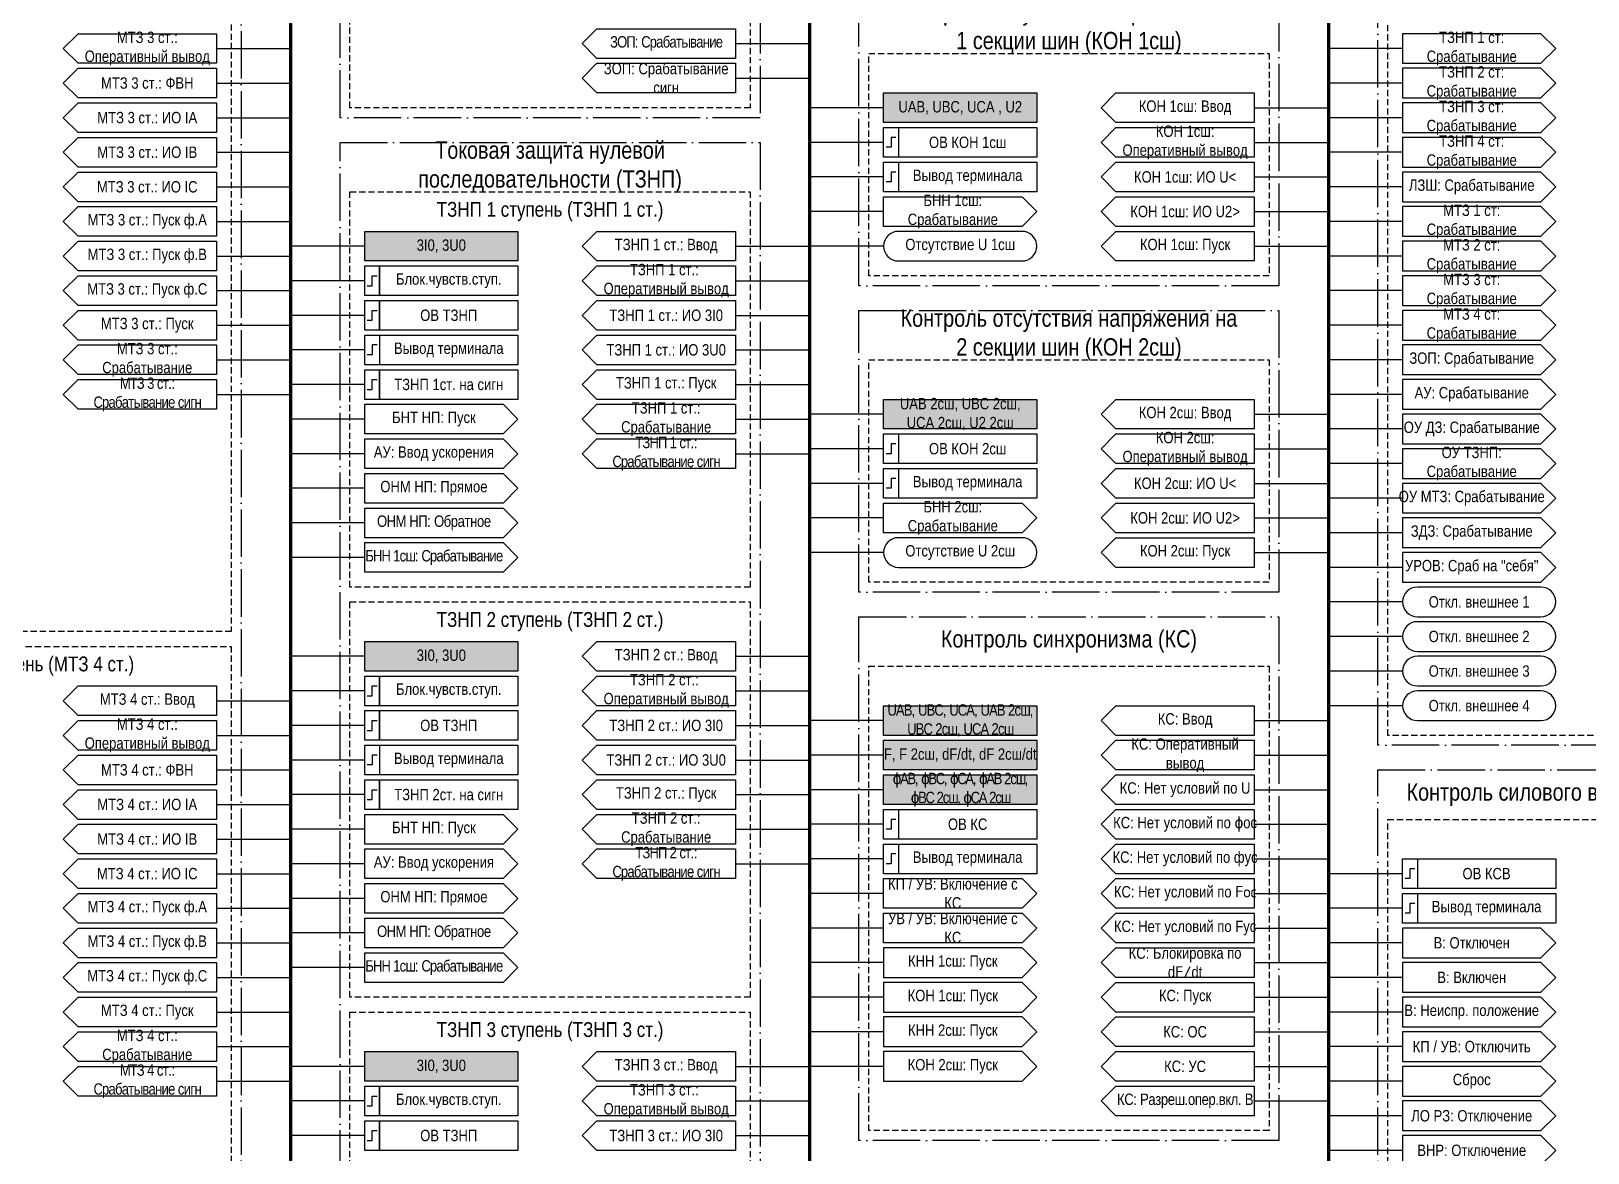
# Model space of a CAD drawing. Header units: millimetres. Extents: x 0 to 1150, y 0 to 1104.
# Drawn here: x 367.5 to 682.5, y 474.5 to 701.5 of the extents above; entities that cross this region are included whole.
import ezdxf

# ---------------------------------------------------------------- set-up
doc = ezdxf.new("R2010")
doc.units = ezdxf.units.MM
doc.linetypes.add('ACAD_ISO04W100', pattern=[30, 24, -3, 0, -3])
doc.linetypes.add('штриховая2', pattern=[0.375, 0.25, -0.125])
doc.layers.add('TEXT', color=7, linetype='Continuous', lineweight=25)
doc.styles.add('2.5_Gost_RD', font='ARIALN.TTF', dxfattribs={"height": 2.5})
doc.styles.add('3.5_Gost_RD', font='ARIALN.TTF', dxfattribs={"height": 3.5})

msp = doc.modelspace()

# ---------------------------------------------------------------- hatches: boundary and pattern name
at = {"ltscale": 100, "true_color": 0xf7941d}
h = msp.add_hatch(color=30, dxfattribs=at)
h.dxf.hatch_style = 1
h.paths.add_polyline_path([(540, 689), (571, 689), (571, 683), (540, 683)])
h = msp.add_hatch(color=30, dxfattribs=at)
h.dxf.hatch_style = 1
h.paths.add_polyline_path([(435, 661), (466, 661), (466, 655), (435, 655)])
h = msp.add_hatch(color=30, dxfattribs=at)
h.dxf.hatch_style = 1
h.paths.add_polyline_path([(540, 627), (571, 627), (571, 621), (540, 621)])
h = msp.add_hatch(color=30, dxfattribs=at)
h.dxf.hatch_style = 1
h.paths.add_polyline_path([(435, 578), (466, 578), (466, 572), (435, 572)])
h = msp.add_hatch(color=30, dxfattribs=at)
h.dxf.hatch_style = 1
h.paths.add_polyline_path([(540, 565), (571, 565), (571, 559), (540, 559)])
h = msp.add_hatch(color=30, dxfattribs=at)
h.dxf.hatch_style = 1
h.paths.add_polyline_path([(540, 558), (571, 558), (571, 552), (540, 552)])
h = msp.add_hatch(color=30, dxfattribs=at)
h.dxf.hatch_style = 1
h.paths.add_polyline_path([(540, 551), (571, 551), (571, 545), (540, 545)])
h = msp.add_hatch(color=30, dxfattribs=at)
h.dxf.hatch_style = 1
h.paths.add_polyline_path([(435, 495), (466, 495), (466, 489), (435, 489)])

# ---------------------------------------------------------------- linework, layer by layer
at = {"lineweight": 100, "ltscale": 100}
for p, q in [((420, 1009), (420, 39)), ((525, 1009), (525, 39)), ((630, 1009), (630, 39))]:
    msp.add_line(p, q, dxfattribs=at)
at = {"ltscale": 100}
for p, q in [((405, 698), (420, 698)), ((510, 699), (525, 699)), ((645, 698), (630, 698)), ((405, 691), (420, 691)), ((510, 692), (525, 692)), ((645, 691), (630, 691)), ((405, 684), (420, 684)), ((540, 686), (525, 686)), ((615, 686), (630, 686)), ((645, 684), (630, 684)), ((540, 679), (525, 679)), ((615, 679), (630, 679)), ((405, 677), (420, 677)), ((645, 677), (630, 677)), ((540, 672), (525, 672)), ((615, 672), (630, 672)), ((405, 670), (420, 670)), ((645, 670), (630, 670)), ((540, 665), (525, 665)), ((615, 665), (630, 665)), ((405, 663), (420, 663)), ((645, 663), (630, 663)), ((405, 656), (420, 656)), ((435, 658), (420, 658)), ((510, 658), (525, 658)), ((540, 658), (525, 658)), ((615, 658), (630, 658)), ((645, 656), (630, 656)), ((405, 649), (420, 649)), ((435, 651), (420, 651)), ((510, 651), (525, 651)), ((645, 649), (630, 649)), ((435, 644), (420, 644)), ((510, 644), (525, 644)), ((405, 642), (420, 642)), ((645, 642), (630, 642)), ((435, 637), (420, 637)), ((510, 637), (525, 637)), ((405, 635), (420, 635)), ((645, 635), (630, 635)), ((405, 628), (420, 628)), ((435, 630), (420, 630)), ((510, 630), (525, 630)), ((645, 628), (630, 628)), ((540, 624), (525, 624)), ((615, 624), (630, 624)), ((435, 623), (420, 623)), ((510, 623), (525, 623)), ((645, 621), (630, 621)), ((435, 616), (420, 616)), ((510, 616), (525, 616)), ((540, 617), (525, 617)), ((615, 617), (630, 617)), ((645, 614), (630, 614)), ((435, 609), (420, 609)), ((540, 610), (525, 610)), ((615, 610), (630, 610)), ((645, 607), (630, 607)), ((435, 602), (420, 602)), ((540, 603), (525, 603)), ((615, 603), (630, 603)), ((645, 600), (630, 600)), ((540, 596), (525, 596)), ((615, 596), (630, 596)), ((435, 595), (420, 595)), ((645, 593), (630, 593)), ((645, 586), (630, 586)), ((645, 579), (630, 579)), ((435, 575), (420, 575)), ((510, 575), (525, 575)), ((645, 572), (630, 572)), ((435, 568), (420, 568)), ((510, 568), (525, 568)), ((405, 566), (420, 566)), ((587, 565), (615, 565)), ((645, 565), (630, 565)), ((435, 561), (420, 561)), ((510, 561), (525, 561)), ((540, 562), (525, 562)), ((615, 562), (630, 562)), ((405, 559), (420, 559)), ((540, 555), (525, 555)), ((615, 555), (630, 555)), ((405, 552), (420, 552)), ((435, 554), (420, 554)), ((510, 554), (525, 554)), ((405, 545), (420, 545)), ((435, 547), (420, 547)), ((510, 547), (525, 547)), ((540, 548), (525, 548)), ((615, 548), (630, 548)), ((435, 540), (420, 540)), ((510, 540), (525, 540)), ((540, 541), (525, 541)), ((615, 541), (630, 541)), ((405, 538), (420, 538)), ((435, 533), (420, 533)), ((510, 533), (525, 533)), ((540, 534), (525, 534)), ((615, 534), (630, 534)), ((405, 531), (420, 531)), ((645, 531), (630, 531)), ((540, 527), (525, 527)), ((615, 527), (630, 527)), ((405, 524), (420, 524)), ((435, 526), (420, 526)), ((645, 524), (630, 524)), ((540, 520), (525, 520)), ((615, 520), (630, 520)), ((405, 517), (420, 517)), ((435, 519), (420, 519)), ((645, 517), (630, 517)), ((435, 512), (420, 512)), ((540, 513), (525, 513)), ((615, 513), (630, 513)), ((405, 510), (420, 510)), ((645, 510), (630, 510)), ((540, 506), (525, 506)), ((615, 506), (630, 506)), ((405, 503), (420, 503)), ((645, 503), (630, 503)), ((540, 499), (525, 499)), ((615, 499), (630, 499)), ((405, 496), (420, 496)), ((645, 496), (630, 496)), ((435, 492), (420, 492)), ((510, 492), (525, 492)), ((540, 492), (525, 492)), ((615, 492), (630, 492)), ((405, 489), (420, 489)), ((645, 489), (630, 489)), ((435, 485), (420, 485)), ((510, 485), (525, 485)), ((615, 482), (587, 482)), ((615, 485), (630, 485)), ((645, 482), (630, 482)), ((435, 478), (420, 478)), ((510, 478), (525, 478)), ((645, 475), (630, 475))]:
    msp.add_line(p, q, dxfattribs=at)
at = {"color": 251, "linetype": 'ACAD_ISO04W100', "lineweight": 30, "ltscale": 0.4, "true_color": 0x58595b}
for points in [[(325, 1004), (410, 1004), (410, 47), (325, 47)], [(640, 1004), (725, 1004), (725, 557), (640, 557)], [(430, 755), (515, 755), (515, 684), (430, 684)], [(535, 707), (620, 707), (620, 650), (535, 650)], [(430, 679), (515, 679), (515, 167), (430, 167)], [(535, 645), (620, 645), (620, 588), (535, 588)], [(535, 583), (620, 583), (620, 477), (535, 477)], [(640, 552), (725, 552), (725, 341), (640, 341)]]:
    msp.add_lwpolyline(points, close=True, dxfattribs=at)
at = {"linetype": 'штриховая2', "ltscale": 5}
for points in [[(642, 758), (723, 758), (723, 559), (642, 559)], [(432, 745), (513, 745), (513, 686), (432, 686)], [(327, 716), (408, 716), (408, 580), (327, 580)], [(537, 697), (618, 697), (618, 652), (537, 652)], [(432, 669), (513, 669), (513, 589), (432, 589)], [(537, 635), (618, 635), (618, 590), (537, 590)], [(432, 586), (513, 586), (513, 506), (432, 506)], [(327, 577), (408, 577), (408, 441), (327, 441)], [(537, 573), (618, 573), (618, 479), (537, 479)], [(642, 542), (723, 542), (723, 343), (642, 343)], [(432, 503), (513, 503), (513, 423), (432, 423)]]:
    msp.add_lwpolyline(points, close=True, dxfattribs=at)
at = {"ltscale": 100}
for points in [[(405, 701), (405, 695), (377, 695), (374, 698), (377, 701)], [(405, 687), (405, 681), (377, 681), (374, 684), (377, 687)], [(540, 689), (571, 689), (571, 683), (540, 683)], [(615, 689), (615, 683), (587, 683), (584, 686), (587, 689)], [(540, 682), (543, 682), (543, 676), (540, 676)], [(540, 682), (571, 682), (571, 676), (540, 676)], [(615, 682), (615, 676), (587, 676), (584, 679), (587, 682)], [(405, 680), (405, 674), (377, 674), (374, 677), (377, 680)], [(540, 675), (543, 675), (543, 669), (540, 669)], [(540, 675), (571, 675), (571, 669), (540, 669)], [(587, 675), (615, 675), (615, 669), (587, 669), (584, 672)], [(405, 673), (405, 667), (377, 667), (374, 670), (377, 673)], [(540, 668), (568, 668), (571, 665), (568, 662), (540, 662)], [(587, 668), (615, 668), (615, 662), (587, 662), (584, 665)], [(405, 666), (405, 660), (377, 660), (374, 663), (377, 666)], [(405, 659), (405, 653), (377, 653), (374, 656), (377, 659)], [(435, 661), (466, 661), (466, 655), (435, 655)], [(510, 661), (510, 655), (482, 655), (479, 658), (482, 661)], [(587, 661), (615, 661), (615, 655), (587, 655), (584, 658)], [(435, 654), (438, 654), (438, 648), (435, 648)], [(438, 654), (466, 654), (466, 648), (438, 648)], [(510, 648), (482, 648), (479, 651), (482, 654), (510, 654)], [(405, 652), (405, 646), (377, 646), (374, 649), (377, 652)], [(435, 647), (438, 647), (438, 641), (435, 641)], [(438, 647), (466, 647), (466, 641), (438, 641)], [(510, 647), (510, 641), (482, 641), (479, 644), (482, 647)], [(405, 645), (405, 639), (377, 639), (374, 642), (377, 645)], [(435, 640), (438, 640), (438, 634), (435, 634)], [(435, 640), (466, 640), (466, 634), (435, 634)], [(510, 640), (510, 634), (482, 634), (479, 637), (482, 640)], [(405, 638), (405, 632), (377, 632), (374, 635), (377, 638)], [(405, 631), (405, 625), (377, 625), (374, 628), (377, 631)], [(435, 633), (438, 633), (438, 627), (435, 627)], [(438, 633), (466, 633), (466, 627), (438, 627)], [(479, 630), (482, 633), (510, 633), (510, 627), (482, 627)], [(540, 627), (571, 627), (571, 621), (540, 621)], [(615, 627), (615, 621), (587, 621), (584, 624), (587, 627)], [(463, 626), (466, 623), (463, 620), (435, 620), (435, 626)], [(479, 623), (482, 626), (510, 626), (510, 620), (482, 620)], [(463, 619), (466, 616), (463, 613), (435, 613), (435, 619)], [(479, 616), (482, 619), (510, 619), (510, 613), (482, 613)], [(540, 620), (543, 620), (543, 614), (540, 614)], [(540, 620), (571, 620), (571, 614), (540, 614)], [(615, 620), (615, 614), (587, 614), (584, 617), (587, 620)], [(463, 612), (466, 609), (463, 606), (435, 606), (435, 612)], [(540, 613), (543, 613), (543, 607), (540, 607)], [(540, 613), (571, 613), (571, 607), (540, 607)], [(587, 613), (615, 613), (615, 607), (587, 607), (584, 610)], [(463, 605), (466, 602), (463, 599), (435, 599), (435, 605)], [(540, 606), (568, 606), (571, 603), (568, 600), (540, 600)], [(587, 606), (615, 606), (615, 600), (587, 600), (584, 603)], [(587, 599), (615, 599), (615, 593), (587, 593), (584, 596)], [(463, 598), (466, 595), (463, 592), (435, 592), (435, 598)], [(435, 578), (466, 578), (466, 572), (435, 572)], [(510, 578), (510, 572), (482, 572), (479, 575), (482, 578)], [(435, 571), (438, 571), (438, 565), (435, 565)], [(438, 571), (466, 571), (466, 565), (438, 565)], [(510, 565), (482, 565), (479, 568), (482, 571), (510, 571)], [(405, 569), (405, 563), (377, 563), (374, 566), (377, 569)], [(435, 564), (438, 564), (438, 558), (435, 558)], [(438, 564), (466, 564), (466, 558), (438, 558)], [(510, 564), (510, 558), (482, 558), (479, 561), (482, 564)], [(540, 565), (571, 565), (571, 559), (540, 559)], [(405, 562), (405, 556), (377, 556), (374, 559), (377, 562)], [(540, 558), (571, 558), (571, 552), (540, 552)], [(435, 557), (438, 557), (438, 551), (435, 551)], [(435, 557), (466, 557), (466, 551), (435, 551)], [(510, 557), (510, 551), (482, 551), (479, 554), (482, 557)], [(435, 550), (438, 550), (438, 544), (435, 544)], [(438, 550), (466, 550), (466, 544), (438, 544)], [(479, 547), (482, 550), (510, 550), (510, 544), (482, 544)], [(540, 551), (571, 551), (571, 545), (540, 545)], [(405, 548), (405, 542), (377, 542), (374, 545), (377, 548)], [(463, 543), (466, 540), (463, 537), (435, 537), (435, 543)], [(479, 540), (482, 543), (510, 543), (510, 537), (482, 537)], [(540, 544), (571, 544), (571, 538), (540, 538)], [(540, 544), (543, 544), (543, 538), (540, 538)], [(405, 541), (405, 535), (377, 535), (374, 538), (377, 541)], [(463, 536), (466, 533), (463, 530), (435, 530), (435, 536)], [(479, 533), (482, 536), (510, 536), (510, 530), (482, 530)], [(540, 537), (571, 537), (571, 531), (540, 531)], [(540, 537), (543, 537), (543, 531), (540, 531)], [(405, 534), (405, 528), (377, 528), (374, 531), (377, 534)], [(645, 534), (676, 534), (676, 528), (645, 528)], [(645, 534), (648, 534), (648, 528), (645, 528)], [(540, 530), (568, 530), (571, 527), (568, 524), (540, 524)], [(405, 527), (405, 521), (377, 521), (374, 524), (377, 527)], [(463, 529), (466, 526), (463, 523), (435, 523), (435, 529)], [(645, 527), (648, 527), (648, 521), (645, 521)], [(645, 527), (676, 527), (676, 521), (645, 521)], [(540, 523), (568, 523), (571, 520), (568, 517), (540, 517)], [(405, 520), (405, 514), (377, 514), (374, 517), (377, 520)], [(463, 522), (466, 519), (463, 516), (435, 516), (435, 522)], [(463, 515), (466, 512), (463, 509), (435, 509), (435, 515)], [(405, 513), (405, 507), (377, 507), (374, 510), (377, 513)], [(405, 506), (405, 500), (377, 500), (374, 503), (377, 506)], [(405, 499), (405, 493), (377, 493), (374, 496), (377, 499)], [(435, 495), (466, 495), (466, 489), (435, 489)], [(510, 495), (510, 489), (482, 489), (479, 492), (482, 495)], [(405, 492), (405, 486), (377, 486), (374, 489), (377, 492)], [(435, 488), (438, 488), (438, 482), (435, 482)], [(438, 488), (466, 488), (466, 482), (438, 482)], [(510, 482), (482, 482), (479, 485), (482, 488), (510, 488)], [(435, 481), (438, 481), (438, 475), (435, 475)], [(438, 481), (466, 481), (466, 475), (438, 475)], [(510, 481), (510, 475), (482, 475), (479, 478), (482, 481)]]:
    msp.add_lwpolyline(points, close=True, dxfattribs=at)
for points in [[(479, 699), (482, 702), (510, 702), (510, 696), (482, 696), (479, 699)], [(676, 698), (673, 701), (645, 701), (645, 695), (673, 695), (676, 698)], [(405, 688), (377, 688), (374, 691), (377, 694), (405, 694), (405, 688), (377, 688), (374, 691), (377, 694), (405, 694)], [(479, 692), (482, 695), (510, 695), (510, 689), (482, 689), (479, 692)], [(676, 691), (673, 694), (645, 694), (645, 688), (673, 688), (676, 691)], [(676, 684), (673, 687), (645, 687), (645, 681), (673, 681), (676, 684)], [(676, 677), (673, 680), (645, 680), (645, 674), (673, 674), (676, 677)], [(676, 670), (673, 673), (645, 673), (645, 667), (673, 667), (676, 670)], [(676, 663), (673, 666), (645, 666), (645, 660), (673, 660), (676, 663)], [(676, 656), (673, 659), (645, 659), (645, 653), (673, 653), (676, 656)], [(676, 649), (673, 652), (645, 652), (645, 646), (673, 646), (676, 649)], [(676, 642), (673, 645), (645, 645), (645, 639), (673, 639), (676, 642)], [(676, 635), (673, 638), (645, 638), (645, 632), (673, 632), (676, 635)], [(676, 628), (673, 631), (645, 631), (645, 625), (673, 625), (676, 628)], [(676, 621), (673, 624), (645, 624), (645, 618), (673, 618), (676, 621)], [(676, 614), (673, 617), (645, 617), (645, 611), (673, 611), (676, 614)], [(676, 607), (673, 610), (645, 610), (645, 604), (673, 604), (676, 607)], [(676, 600), (673, 603), (645, 603), (645, 597), (673, 597), (676, 600)], [(676, 593), (673, 596), (645, 596), (645, 590), (673, 590), (676, 593)], [(584, 562), (587, 565), (615, 565), (615, 559), (587, 559), (584, 562)], [(584, 555), (587, 558), (615, 558), (615, 552), (587, 552), (584, 555)], [(405, 549), (377, 549), (374, 552), (377, 555), (405, 555), (405, 549), (377, 549), (374, 552), (377, 555), (405, 555)], [(584, 548), (587, 551), (615, 551), (615, 545), (587, 545), (584, 548)], [(584, 541), (587, 544), (615, 544), (615, 538), (587, 538), (584, 541)], [(584, 534), (587, 537), (615, 537), (615, 531), (587, 531), (584, 534)], [(584, 527), (587, 530), (615, 530), (615, 524), (587, 524), (584, 527)], [(584, 520), (587, 523), (615, 523), (615, 517), (587, 517), (584, 520)], [(584, 513), (587, 516), (615, 516), (615, 510), (587, 510), (584, 513)], [(584, 506), (587, 509), (615, 509), (615, 503), (587, 503), (584, 506)], [(584, 499), (587, 502), (615, 502), (615, 496), (587, 496), (584, 499)], [(584, 492), (587, 495), (615, 495), (615, 489), (587, 489), (584, 492)], [(584, 485), (587, 488), (615, 488), (615, 482), (587, 482), (584, 485)]]:
    msp.add_lwpolyline(points, dxfattribs=at)
at = {"lineweight": 30, "ltscale": 100}
for points in [[(542.5, 680), (541.5, 680), (541.5, 678), (540.5, 678)], [(542.5, 673), (541.5, 673), (541.5, 671), (540.5, 671)], [(435.5, 650), (436.5, 650), (436.5, 652), (437.5, 652)], [(435.5, 643), (436.5, 643), (436.5, 645), (437.5, 645)], [(437.5, 638), (436.5, 638), (436.5, 636), (435.5, 636)], [(435.5, 629), (436.5, 629), (436.5, 631), (437.5, 631)], [(542.5, 618), (541.5, 618), (541.5, 616), (540.5, 616)], [(542.5, 611), (541.5, 611), (541.5, 609), (540.5, 609)], [(435.5, 567), (436.5, 567), (436.5, 569), (437.5, 569)], [(435.5, 560), (436.5, 560), (436.5, 562), (437.5, 562)], [(437.5, 555), (436.5, 555), (436.5, 553), (435.5, 553)], [(435.5, 546), (436.5, 546), (436.5, 548), (437.5, 548)], [(542.5, 542), (541.5, 542), (541.5, 540), (540.5, 540)], [(542.5, 535), (541.5, 535), (541.5, 533), (540.5, 533)], [(647.5, 532), (646.5, 532), (646.5, 530), (645.5, 530)], [(647.5, 525), (646.5, 525), (646.5, 523), (645.5, 523)], [(435.5, 484), (436.5, 484), (436.5, 486), (437.5, 486)], [(435.5, 477), (436.5, 477), (436.5, 479), (437.5, 479)]]:
    msp.add_lwpolyline(points, dxfattribs=at)
at = {"ltscale": 100}
for points in [[(543, 655), (568, 655, 1), (568, 661), (543, 661, 1)], [(543, 593), (568, 593, 1), (568, 599), (543, 599, 1)], [(648, 583), (673, 583, 1), (673, 589), (648, 589, 1)], [(648, 576), (673, 576, 1), (673, 582), (648, 582, 1)], [(648, 569), (673, 569, 1), (673, 575), (648, 575, 1)], [(648, 562), (673, 562, 1), (673, 568), (648, 568, 1)]]:
    msp.add_lwpolyline(points, format="xyb", close=True, dxfattribs=at)
at = {"layer": 'TEXT', "ltscale": 100}
for points in [[(645, 520), (645, 514), (673, 514), (676, 517), (673, 520)], [(540, 516), (540, 510), (568, 510), (571, 513), (568, 516)], [(645, 513), (645, 507), (673, 507), (676, 510), (673, 513)], [(540, 509), (540, 503), (568, 503), (571, 506), (568, 509)], [(645, 506), (645, 500), (673, 500), (676, 503), (673, 506)], [(540, 502), (540, 496), (568, 496), (571, 499), (568, 502)], [(645, 499), (645, 493), (673, 493), (676, 496), (673, 499)], [(540, 495), (540, 489), (568, 489), (571, 492), (568, 495)], [(645, 492), (645, 486), (673, 486), (676, 489), (673, 492)], [(645, 485), (645, 479), (673, 479), (676, 482), (673, 485)], [(645, 478), (645, 472), (673, 472), (676, 475), (673, 478)]]:
    msp.add_lwpolyline(points, close=True, dxfattribs=at)

# ---------------------------------------------------------------- texts
at = {"color": 30, "ltscale": 100, "attachment_point": 5, "style": '3.5_Gost_RD'}
for s, insert, char_height, width in [('Контроль отсутствия напряжения на \\P1 секции шин (КОН 1сш)', (577.5, 702), 3.5, 85), ('{\\C30;\\c1938679;Токовая защита нулевой \\Pпоследовательности (ТЗНП)}', (472.5, 674), 3.5, 85), ('{\\C30;\\c1938679;ТЗНП 1 ступень (ТЗНП 1 ст.)}', (472.5, 665), 3, 81), ('Контроль отсутствия напряжения на \\P2 секции шин (КОН 2сш)', (577.5, 640), 3.5, 85), ('{\\C30;\\c1938679;ТЗНП 2 ступень (ТЗНП 2 ст.)}', (472.5, 582), 3, 81), ('Контроль синхронизма (КС)', (577.5, 578), 3.5, 85), ('{\\C30;\\c1938679;МТЗ 4 ступень (МТЗ 4 ст.)}', (367.5, 573), 3, 81), ('Контроль силового выключателя (КСВ)', (682.5, 547), 3.5, 85), ('{\\C30;\\c1938679;ТЗНП 3 ступень (ТЗНП 3 ст.)}', (472.5, 499), 3, 81)]:
    msp.add_mtext(s, dxfattribs=dict(at, insert=insert, char_height=char_height, width=width))
at = {"ltscale": 100, "char_height": 2.3, "width": 28, "attachment_point": 5, "style": '2.5_Gost_RD'}
for s, insert in [('МТЗ 3 ст.: Оперативный вывод', (391, 698)), ('МТЗ 3 ст.: ФВН', (391, 691)), ('КОН 1сш: Ввод', (601, 686)), ('МТЗ 3 ст.: ИО IА', (391, 684)), ('КОН 1сш: Оперативный вывод', (601, 679)), ('МТЗ 3 ст.: ИО IВ', (391, 677)), ('МТЗ 3 ст.: ИО IС', (391, 670)), ('КОН 1сш: ИО U<', (601, 672)), ('КОН 1сш: ИО U2>', (601, 665)), ('МТЗ 3 ст.: Пуск ф.А', (391, 663)), ('КОН 1сш: Пуск', (601, 658)), ('МТЗ 3 ст.: Пуск ф.В', (391, 656)), ('МТЗ 3 ст.: Пуск ф.С', (391, 649)), ('МТЗ 3 ст.: Пуск', (391, 642)), ('МТЗ 3 ст.: Срабатывание ', (391, 635)), ('{\\T0.9;МТЗ 3 ст.: Срабатывание сигн}', (391, 628)), ('\\pt25.3;БНТ НП: Пуск', (449, 623)), ('КОН 2сш: Ввод', (601, 624)), ('КОН 2сш: Оперативный вывод', (601, 617)), ('КОН 2сш: ИО U<', (601, 610)), ('КОН 2сш: ИО U2>', (601, 603)), ('КОН 2сш: Пуск', (601, 596)), ('МТЗ 4 ст.: Ввод', (391, 566)), ('МТЗ 4 ст.: Оперативный вывод', (391, 559)), ('МТЗ 4 ст.: ФВН', (391, 552)), ('МТЗ 4 ст.: ИО IА', (391, 545)), ('МТЗ 4 ст.: ИО IВ', (391, 538)), ('\\pt25.3;БНТ НП: Пуск', (449, 540)), ('МТЗ 4 ст.: ИО IС', (391, 531)), ('МТЗ 4 ст.: Пуск ф.А', (391, 524)), ('МТЗ 4 ст.: Пуск ф.В', (391, 517)), ('МТЗ 4 ст.: Пуск ф.С', (391, 510)), ('МТЗ 4 ст.: Пуск', (391, 503)), ('МТЗ 4 ст.: Срабатывание ', (391, 496)), ('{\\T0.9;МТЗ 4 ст.: Срабатывание сигн}', (391, 489))]:
    msp.add_mtext(s, dxfattribs=dict(at, insert=insert))
at = {"color": 0, "ltscale": 100, "insert": (662, 531), "char_height": 2.3, "width": 28, "attachment_point": 5, "style": '2.5_Gost_RD'}
msp.add_mtext('{\\C256;ОВ КСВ}', dxfattribs=at)
at = {"layer": 'TEXT', "color": 0, "ltscale": 100, "char_height": 2.3, "attachment_point": 5, "style": '2.5_Gost_RD'}
for s, insert, width in [('{\\T0.9;\\C256;ЗОП: Срабатывание}', (496, 699), 28), ('{\\C256;ЗОП: Срабатывание сигн}', (496, 692), 28), ('{\\C256;UAB, UBC, UCA , U2}', (555.5, 686), 31), ('{\\C256;ОВ КОН 1сш}', (557, 679), 28), ('{\\C256;Вывод терминала}', (557, 672), 28), ('{\\C256;3I0, 3U0}', (450.5, 658), 31), ('{\\C256;Отсутствие U 1сш}', (555.5, 658), 31), ('{\\C256;Блок.чувств.ступ.}', (452, 651), 28), ('{\\C256;ОВ ТЗНП}', (452, 644), 28), ('{\\C256;Вывод терминала}', (452, 637), 28), ('{\\C256;ТЗНП 1ст. на сигн}', (452, 630), 28), ('{\\C256;UAB 2сш, UBC 2сш, \\PUCA 2сш, U2 2сш}', (555.5, 624), 31), ('{\\C256;ОВ КОН 2сш}', (557, 617), 28), ('{\\C256;Вывод терминала}', (557, 610), 28), ('{\\C256;Отсутствие U 2сш}', (555.5, 596), 31), ('{\\C256;3I0, 3U0}', (450.5, 575), 31), ('{\\C256;Блок.чувств.ступ.}', (452, 568), 28), ('{\\T0.9;\\C256;UAB, UBC, UCA, UAB 2сш, UBC 2сш, UCA 2сш}', (555.5, 562), 31), ('{\\C256;ОВ ТЗНП}', (452, 561), 28), ('{\\C256;Вывод терминала}', (452, 554), 28), ('{\\C256;F, F 2сш, dF/dt, dF 2сш/dt}', (555.5, 555), 31), ('{\\fISOCPEUR|b0|i0|c204|p34;\\T0.85;\\C256;ɸ\\fArial Narrow|b0|i0|c204|p34;AB, \\fISOCPEUR|b0|i0|c204|p34;ɸ\\fArial Narrow|b0|i0|c204|p34;BC, \\fISOCPEUR|b0|i0|c204|p34;ɸ\\fArial Narrow|b0|i0|c204|p34;CA, \\fISOCPEUR|b0|i0|c204|p34;ɸ\\fArial Narrow|b0|i0|c204|p34;AB 2сш, \\fISOCPEUR|b0|i0|c204|p34;ɸ\\fArial Narrow|b0|i0|c204|p34;BC 2сш, \\fISOCPEUR|b0|i0|c204|p34;ɸ\\fArial Narrow|b0|i0|c204|p34;CA 2сш}', (555.5, 548), 31), ('{\\C256;ТЗНП 2ст. на сигн}', (452, 547), 28), ('{\\C256;ОВ КС}', (557, 541), 28), ('{\\C256;Вывод терминала}', (557, 534), 28), ('{\\C256;Вывод терминала}', (662, 524), 28), ('{\\C256;3I0, 3U0}', (450.5, 492), 31), ('{\\C256;Блок.чувств.ступ.}', (452, 485), 28), ('{\\C256;ОВ ТЗНП}', (452, 478), 28)]:
    msp.add_mtext(s, dxfattribs=dict(at, insert=insert, width=width))
at = {"layer": 'TEXT', "ltscale": 100, "char_height": 2.3, "attachment_point": 5, "style": '2.5_Gost_RD'}
for s, insert, width in [('\\A1;ТЗНП 1 ст: {\\A0;Срабатывание}', (659, 698), 28), ('\\A1;ТЗНП 2 ст: {\\A0;Срабатывание}', (659, 691), 28), ('\\A1;ТЗНП 3 ст: {\\A0;Срабатывание}', (659, 684), 28), ('\\A1;ТЗНП 4 ст: {\\A0;Срабатывание}', (659, 677), 28), ('ЛЗШ: Срабатывание', (659, 670), 28), ('БНН 1сш: Срабатывание', (554, 665), 28), ('\\A1;МТЗ 1 ст: Срабатывание', (659, 663), 28), ('ТЗНП 1 ст.: Ввод', (496, 658), 28), ('\\A1;МТЗ 2 ст: Срабатывание', (659, 656), 28), ('ТЗНП 1 ст.:  Оперативный вывод', (496, 651), 28), ('\\A1;МТЗ 3 ст: Срабатывание', (659, 649), 28), ('ТЗНП 1 ст.: ИО 3I0', (496, 644), 28), ('\\A1;МТЗ 4 ст: Срабатывание', (659, 642), 28), ('ТЗНП 1 ст.: ИО 3U0', (496, 637), 28), ('ЗОП: Срабатывание', (659, 635), 28), ('ТЗНП 1 ст.: Пуск', (496, 630), 28), ('АУ: Срабатывание', (659, 628), 28), ('ТЗНП 1 ст.: Срабатывание', (496, 623), 28), ('ОУ ДЗ: Срабатывание ', (659, 621), 28), ('АУ: Ввод ускорения', (449, 616), 28), ('{\\T0.9;ТЗНП 1 ст.: Срабатывание сигн}', (496, 616), 28), ('ОУ ТЗНП: Срабатывание ', (659, 614), 28), ('ОНМ НП: Прямое', (449, 609), 28), ('ОУ МТЗ: Срабатывание ', (659, 607), 28), ('БНН 2сш: Срабатывание', (554, 603), 28), ('{\\T0.95;ОНМ НП: Обратное}', (449, 602), 28), ('ЗДЗ: Срабатывание ', (659, 600), 28), ('{\\T0.9;БНН 1сш: Срабатывание}', (449, 595), 28), ('УРОВ: Сраб на "себя"', (659, 593), 28), ('Откл. внешнее 1', (660.5, 586), 31), ('Откл. внешнее 2', (660.5, 579), 31), ('ТЗНП 2 ст.: Ввод', (496, 575), 28), ('ТЗНП 2 ст.:  Оперативный вывод', (496, 568), 28), ('Откл. внешнее 3', (660.5, 572), 31), ('Откл. внешнее 4', (660.5, 565), 31), ('ТЗНП 2 ст.: ИО 3I0', (496, 561), 28), ('КС: Ввод', (601, 562), 28), ('КС: Оперативный вывод', (601, 555), 28), ('ТЗНП 2 ст.: ИО 3U0', (496, 554), 28), ('ТЗНП 2 ст.: Пуск', (496, 547), 28), ('КС: Нет условий по U', (601, 548), 28), ('ТЗНП 2 ст.: Срабатывание', (496, 540), 28), ('КС: Нет условий по {\\fISOCPEUR|b0|i0|c204|p34;\\C7;ɸ\\fArial Narrow|b0|i0|c204|p34;ос}', (601, 541), 28), ('{\\T0.9;ТЗНП 2 ст.: Срабатывание сигн}', (496, 533), 28), ('КС: Нет условий по {\\C7;фус}', (601, 534), 28), ('АУ: Ввод ускорения', (449, 533), 28), ('КП / УВ: Включение с КС', (554, 527), 28), ('ОНМ НП: Прямое', (449, 526), 28), ('КС: Нет условий по {\\fISOCPEUR|b0|i0|c204|p34;Fос}', (601, 527), 28), ('УВ / УВ: Включение с КС', (554, 520), 28), ('{\\T0.95;ОНМ НП: Обратное}', (449, 519), 28), ('КС: Нет условий по Fус', (601, 520), 28), ('В: Отключен', (659, 517), 28), ('{\\T0.9;БНН 1сш: Срабатывание}', (449, 512), 28), ('КНН 1сш: Пуск', (554, 513), 28), ('КС: Блокировка по d{\\fISOCPEUR|b0|i0|c204|p34;F/}dt', (601, 513), 28), ('В: Включен', (659, 510), 28), ('КОН 1сш: Пуск', (554, 506), 28), ('КС: Пуск', (601, 506), 28), ('В: Неиспр. положение', (659, 503), 28), ('КНН 2сш: Пуск', (554, 499), 28), ('КС: ОС', (601, 499), 28), ('КП / УВ: Отключить', (659, 496), 28), ('ТЗНП 3 ст.: Ввод', (496, 492), 28), ('КОН 2сш: Пуск', (554, 492), 28), ('КС: УС', (601, 492), 28), ('ТЗНП 3 ст.:  Оперативный вывод', (496, 485), 28), ('Сброс', (659, 489), 28), ('{\\T0.95;КС: Разреш.опер.вкл. В}', (601, 485), 28), ('ЛО РЗ: Отключение', (659, 482), 28), ('ТЗНП 3 ст.: ИО 3I0', (496, 478), 28), ('ВНР: Отключение', (659, 475), 28)]:
    msp.add_mtext(s, dxfattribs=dict(at, insert=insert, width=width))

doc.saveas('drawing.dxf')
